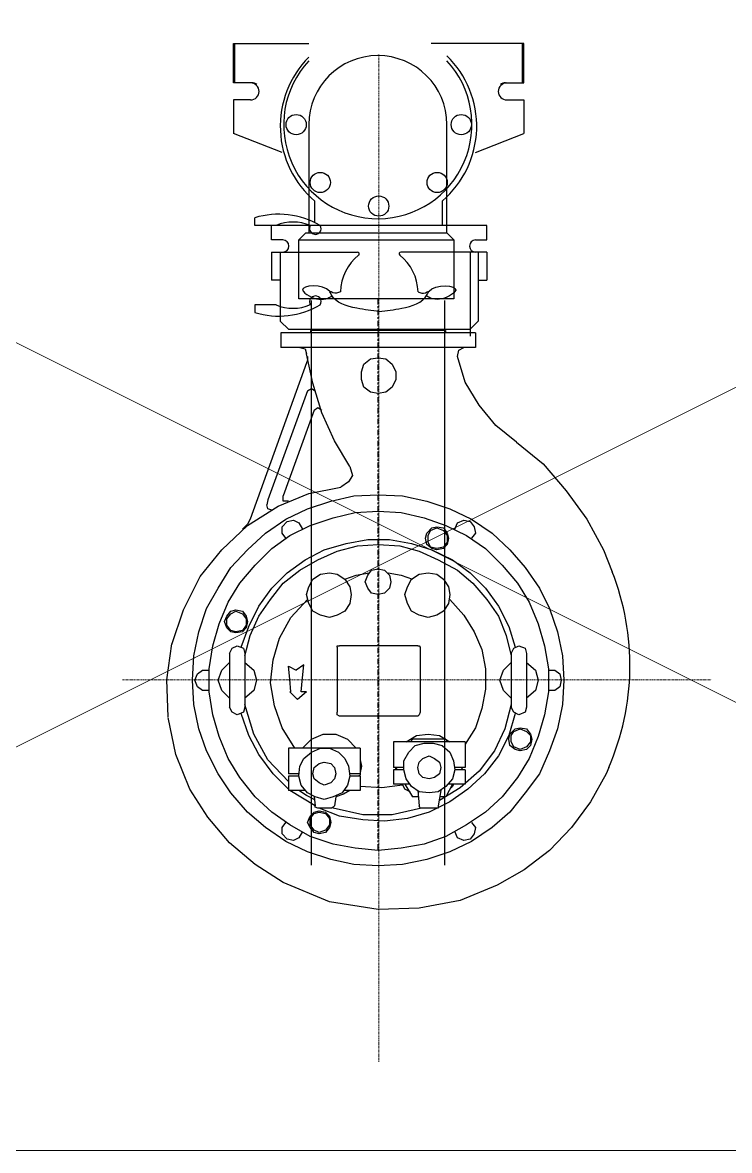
# Model space of a CAD drawing. Header units: millimetres. Extents: x -294625 to 2136527, y -251383 to 128331.
# Drawn here: x 1428188 to 1428772, y -213065 to -212134 of the extents above; entities that cross this region are included whole.
import ezdxf

# ---------------------------------------------------------------- set-up
doc = ezdxf.new("R2010")
doc.units = ezdxf.units.MM
doc.linetypes.add('CENTER', pattern=[3, 1.5, -0.5, 0.5, -0.5])
doc.layers.add('H-N-FITTING-35', color=2, linetype='Continuous')
doc.layers.add('ICE-CEN', color=8, linetype='CENTER')
for name, color, linetype, lineweight in [('ICE-BP', 4, 'Continuous', 25), ('ICE-CENTER', 8, 'CENTER', 0), ('N2-PK-TB', 2, 'Continuous', 20), ('N3-NOTE', 11, 'Continuous', 13)]:
    doc.layers.add(name, color=color, linetype=linetype, lineweight=lineweight)

# ---------------------------------------------------------------- blocks, each defined once
blk = doc.blocks.new('2hd 1 dp')
at = {"layer": 'H-N-FITTING-35', "ltscale": 1000}
for p, q in [((1135693.75, -212125.88), (1135693.75, -212093.35)), ((1135693.75, -212093.35), (1135755.84, -212093.35)), ((1135694.94, -212093.35), (1135755.84, -212093.35)), ((1135694.94, -212125.88), (1135694.94, -212093.35)), ((1135932.22, -212093.35), (1135856.92, -212093.35)), ((1135933.4, -212093.35), (1135869.84, -212093.35)), ((1135932.22, -212125.88), (1135932.22, -212093.35)), ((1135933.4, -212125.88), (1135933.4, -212093.35)), ((1135707.84, -212125.88), (1135693.75, -212125.88)), ((1135709.03, -212125.88), (1135694.94, -212125.88)), ((1135918.13, -212125.88), (1135932.22, -212125.88)), ((1135919.31, -212125.88), (1135933.4, -212125.88)), ((1135707.84, -212139.97), (1135693.75, -212139.97)), ((1135693.75, -212139.97), (1135693.75, -212167.54)), ((1135919.31, -212139.97), (1135933.4, -212139.97)), ((1135933.4, -212139.97), (1135933.4, -212167.54)), ((1135733.84, -212183.37), (1135693.75, -212167.54)), ((1135893.32, -212183.37), (1135933.4, -212167.54)), ((1135711.3, -212243.59), (1135711.3, -212237.24)), ((1135728.86, -212243.59), (1135711.3, -212243.59)), ((1135902.75, -212243.61), (1135725.23, -212243.61)), ((1135725.23, -212255.5), (1135725.23, -212243.61)), ((1135902.75, -212255.5), (1135902.75, -212243.61)), ((1135734.41, -212255.5), (1135725.23, -212255.5)), ((1135893.57, -212255.5), (1135902.75, -212255.5)), ((1135725.23, -212265.58), (1135725.23, -212288.61)), ((1135725.23, -212265.58), (1135796.17, -212265.58)), ((1135732.27, -212265.58), (1135732.27, -212322.66)), ((1135902.75, -212265.58), (1135831.81, -212265.58)), ((1135889.02, -212265.58), (1135889.02, -212334.84)), ((1135895.71, -212265.58), (1135895.71, -212322.66)), ((1135902.75, -212265.58), (1135902.75, -212288.61)), ((1135732.27, -212288.61), (1135725.23, -212288.61)), ((1135895.71, -212288.61), (1135902.75, -212288.61)), ((1135728.86, -212309.04), (1135711.3, -212309.04)), ((1135711.3, -212309.04), (1135711.3, -212315.39)), ((1135739.32, -212329.47), (1135732.27, -212322.66)), ((1135888.66, -212329.47), (1135895.71, -212322.66)), ((1135813.05, -212332.29), (1135732.74, -212332.29)), ((1135732.74, -212332.29), (1135732.74, -212344.26)), ((1135888.66, -212329.47), (1135739.32, -212329.47)), ((1135757.4, -212332.29), (1135756.69, -212332.29)), ((1135868.7, -212330.17), (1135757.4, -212330.17)), ((1135757.4, -212330.17), (1135757.4, -212332.29)), ((1135893.36, -212332.29), (1135813.05, -212332.29)), ((1135868.7, -212330.17), (1135868.7, -212332.29)), ((1135869.4, -212332.29), (1135868.7, -212332.29)), ((1135893.36, -212332.29), (1135893.36, -212344.26)), ((1135813.05, -212344.26), (1135732.74, -212344.26)), ((1135748.59, -212344.26), (1135752.82, -212345.32)), ((1135752.82, -212345.32), (1135753.87, -212349.55)), ((1135893.36, -212344.26), (1135813.05, -212344.26)), ((1135878.56, -212351.66), (1135879.62, -212346.38)), ((1135879.62, -212346.38), (1135883.85, -212344.26)), ((1135759.16, -212373.85), (1135753.87, -212349.55)), ((1135754.93, -212354.83), (1135753.87, -212356.94)), ((1135754.93, -212351.66), (1135754.93, -212354.83)), ((1135801.42, -212358), (1135806.71, -212353.77)), ((1135806.71, -212353.77), (1135813.05, -212352.72)), ((1135813.05, -212352.72), (1135819.39, -212353.77)), ((1135819.39, -212353.77), (1135824.67, -212358)), ((1135884.9, -212372.79), (1135878.56, -212351.66)), ((1135753.87, -212356.94), (1135707.38, -212485.86)), ((1135799.31, -212364.34), (1135801.42, -212358)), ((1135799.31, -212370.68), (1135799.31, -212364.34)), ((1135824.67, -212358), (1135827.84, -212364.34)), ((1135827.84, -212364.34), (1135827.84, -212370.68)), ((1135766.55, -212398.15), (1135759.16, -212373.85)), ((1135801.42, -212377.02), (1135799.31, -212370.68)), ((1135827.84, -212370.68), (1135824.67, -212377.02)), ((1135896.53, -212391.81), (1135884.9, -212372.79)), ((1135754.93, -212380.19), (1135722.17, -212470.01)), ((1135754.93, -212380.19), (1135758.1, -212378.08)), ((1135758.1, -212378.08), (1135761.27, -212380.19)), ((1135806.71, -212381.25), (1135801.42, -212377.02)), ((1135813.05, -212382.3), (1135806.71, -212381.25)), ((1135819.39, -212381.25), (1135813.05, -212382.3)), ((1135824.67, -212377.02), (1135819.39, -212381.25)), ((1135910.26, -212408.72), (1135896.53, -212391.81)), ((1135760.21, -212396.04), (1135734.85, -212466.84)), ((1135760.21, -212396.04), (1135763.38, -212393.93)), ((1135763.38, -212393.93), (1135766.55, -212396.04)), ((1135777.12, -212421.4), (1135766.55, -212398.15)), ((1135927.17, -212422.46), (1135910.26, -212408.72)), ((1135789.8, -212442.53), (1135777.12, -212421.4)), ((1135927.17, -212422.46), (1135949.36, -212440.42)), ((1135789.8, -212442.53), (1135791.91, -212449.93)), ((1135949.36, -212440.42), (1135968.38, -212462.61)), ((1135788.74, -212455.21), (1135782.4, -212459.44)), ((1135791.91, -212449.93), (1135788.74, -212455.21)), ((1135730.63, -212475.29), (1135755.99, -212464.73)), ((1135734.85, -212471.07), (1135734.85, -212466.84)), ((1135755.99, -212464.73), (1135782.4, -212459.44)), ((1135773.95, -212471.07), (1135792.97, -212466.84)), ((1135773.95, -212471.07), (1135792.97, -212466.84)), ((1135773.95, -212471.07), (1135792.97, -212466.84)), ((1135792.97, -212466.84), (1135813.05, -212465.78)), ((1135792.97, -212466.84), (1135813.05, -212465.78)), ((1135792.97, -212466.84), (1135813.05, -212465.78)), ((1135813.05, -212465.78), (1135833.13, -212466.84)), ((1135813.05, -212465.78), (1135833.13, -212466.84)), ((1135813.05, -212465.78), (1135833.13, -212466.84)), ((1135833.13, -212466.84), (1135853.2, -212471.07)), ((1135833.13, -212466.84), (1135853.2, -212471.07)), ((1135833.13, -212466.84), (1135853.2, -212471.07)), ((1135968.38, -212462.61), (1135985.29, -212485.86)), ((1135705.27, -212491.14), (1135730.63, -212475.29)), ((1135722.17, -212470.01), (1135721.12, -212474.24)), ((1135722.17, -212477.41), (1135721.12, -212474.24)), ((1135739.08, -212471.07), (1135734.85, -212471.07)), ((1135754.93, -212477.41), (1135773.95, -212471.07)), ((1135754.93, -212477.41), (1135773.95, -212471.07)), ((1135754.93, -212477.41), (1135773.95, -212471.07)), ((1135853.2, -212471.07), (1135872.22, -212477.41)), ((1135853.2, -212471.07), (1135872.22, -212477.41)), ((1135853.2, -212471.07), (1135872.22, -212477.41)), ((1135707.38, -212485.86), (1135705.27, -212490.09)), ((1135720.06, -212497.48), (1135736.97, -212485.86)), ((1135720.06, -212497.48), (1135736.97, -212485.86)), ((1135720.06, -212497.48), (1135736.97, -212485.86)), ((1135725.34, -212478.46), (1135722.17, -212477.41)), ((1135736.97, -212485.86), (1135754.93, -212477.41)), ((1135736.97, -212485.86), (1135754.93, -212477.41)), ((1135736.97, -212485.86), (1135754.93, -212477.41)), ((1135757.04, -212491.14), (1135776.06, -212484.8)), ((1135776.06, -212484.8), (1135794.03, -212480.58)), ((1135794.03, -212480.58), (1135813.05, -212479.52)), ((1135813.05, -212479.52), (1135832.07, -212480.58)), ((1135832.07, -212480.58), (1135851.09, -212484.8)), ((1135851.09, -212484.8), (1135869.05, -212491.14)), ((1135872.22, -212477.41), (1135890.19, -212485.86)), ((1135872.22, -212477.41), (1135890.19, -212485.86)), ((1135872.22, -212477.41), (1135890.19, -212485.86)), ((1135890.19, -212485.86), (1135907.09, -212497.48)), ((1135890.19, -212485.86), (1135907.09, -212497.48)), ((1135890.19, -212485.86), (1135907.09, -212497.48)), ((1135985.29, -212485.86), (1135999.03, -212511.22)), ((1135684.13, -212511.22), (1135705.27, -212491.14)), ((1135705.27, -212490.09), (1135701.04, -212494.31)), ((1135733.8, -212492.2), (1135738.02, -212487.97)), ((1135733.8, -212497.48), (1135733.8, -212492.2)), ((1135738.02, -212487.97), (1135743.31, -212486.92)), ((1135740.14, -212499.6), (1135757.04, -212491.14)), ((1135743.31, -212486.92), (1135747.53, -212489.03)), ((1135747.53, -212489.03), (1135750.7, -212494.31)), ((1135853.2, -212497.48), (1135857.43, -212493.26)), ((1135856.37, -212495.37), (1135861.66, -212493.26)), ((1135857.43, -212493.26), (1135861.66, -212492.2)), ((1135861.66, -212492.2), (1135866.94, -212493.26)), ((1135861.66, -212493.26), (1135866.94, -212495.37)), ((1135866.94, -212493.26), (1135870.11, -212497.48)), ((1135869.05, -212491.14), (1135885.96, -212499.6)), ((1135876.45, -212494.31), (1135878.56, -212489.03)), ((1135878.56, -212489.03), (1135883.85, -212486.92)), ((1135883.85, -212486.92), (1135889.13, -212487.97)), ((1135889.13, -212487.97), (1135892.3, -212492.2)), ((1135892.3, -212492.2), (1135893.36, -212497.48)), ((1135705.27, -212511.22), (1135720.06, -212497.48)), ((1135705.27, -212511.22), (1135720.06, -212497.48)), ((1135705.27, -212511.22), (1135720.06, -212497.48)), ((1135725.34, -212510.16), (1135740.14, -212499.6)), ((1135736.97, -212501.71), (1135733.8, -212497.48)), ((1135786.63, -212505.94), (1135804.59, -212502.77)), ((1135804.59, -212502.77), (1135822.56, -212502.77)), ((1135822.56, -212502.77), (1135840.52, -212505.94)), ((1135852.15, -212501.71), (1135853.2, -212497.48)), ((1135853.2, -212506.99), (1135852.15, -212501.71)), ((1135854.26, -212499.6), (1135856.37, -212495.37)), ((1135854.26, -212504.88), (1135854.26, -212499.6)), ((1135866.94, -212495.37), (1135870.11, -212499.6)), ((1135870.11, -212497.48), (1135871.17, -212501.71)), ((1135870.11, -212499.6), (1135870.11, -212504.88)), ((1135871.17, -212501.71), (1135870.11, -212506.99)), ((1135885.96, -212499.6), (1135901.81, -212510.16)), ((1135893.36, -212497.48), (1135890.19, -212501.71)), ((1135907.09, -212497.48), (1135921.89, -212511.22)), ((1135907.09, -212497.48), (1135921.89, -212511.22)), ((1135907.09, -212497.48), (1135921.89, -212511.22)), ((1135666.17, -212533.41), (1135684.13, -212511.22)), ((1135691.53, -212526.01), (1135705.27, -212511.22)), ((1135691.53, -212526.01), (1135705.27, -212511.22)), ((1135691.53, -212526.01), (1135705.27, -212511.22)), ((1135711.61, -212523.9), (1135725.34, -212510.16)), ((1135752.82, -212519.67), (1135768.67, -212511.22)), ((1135763.38, -212519.67), (1135779.23, -212512.28)), ((1135768.67, -212511.22), (1135786.63, -212505.94)), ((1135779.23, -212512.28), (1135796.14, -212508.05)), ((1135796.14, -212508.05), (1135813.05, -212506.99)), ((1135813.05, -212506.99), (1135831.01, -212508.05)), ((1135831.01, -212508.05), (1135846.86, -212512.28)), ((1135840.52, -212505.94), (1135857.43, -212511.22)), ((1135846.86, -212512.28), (1135862.71, -212519.67)), ((1135857.43, -212510.16), (1135853.2, -212506.99)), ((1135856.37, -212509.11), (1135854.26, -212504.88)), ((1135861.66, -212510.16), (1135856.37, -212509.11)), ((1135861.66, -212511.22), (1135857.43, -212510.16)), ((1135857.43, -212511.22), (1135874.34, -212519.67)), ((1135866.94, -212509.11), (1135861.66, -212510.16)), ((1135866.94, -212510.16), (1135861.66, -212511.22)), ((1135870.11, -212504.88), (1135866.94, -212509.11)), ((1135870.11, -212506.99), (1135866.94, -212510.16)), ((1135901.81, -212510.16), (1135915.55, -212523.9)), ((1135921.89, -212511.22), (1135934.57, -212526.01)), ((1135921.89, -212511.22), (1135934.57, -212526.01)), ((1135921.89, -212511.22), (1135934.57, -212526.01)), ((1135999.03, -212511.22), (1136006.16, -212529.34)), ((1135738.02, -212530.24), (1135752.82, -212519.67)), ((1135748.59, -212528.13), (1135763.38, -212519.67)), ((1135862.71, -212519.67), (1135878.56, -212528.13)), ((1135874.34, -212519.67), (1135889.13, -212530.24)), ((1135680.96, -212542.92), (1135691.53, -212526.01)), ((1135680.96, -212542.92), (1135691.53, -212526.01)), ((1135680.96, -212542.92), (1135691.53, -212526.01)), ((1135698.92, -212538.69), (1135711.61, -212523.9)), ((1135725.34, -212542.92), (1135738.02, -212530.24)), ((1135734.85, -212538.69), (1135748.59, -212528.13)), ((1135759.16, -212535.52), (1135765.5, -212531.3)), ((1135765.5, -212531.3), (1135772.89, -212530.24)), ((1135772.89, -212530.24), (1135779.23, -212531.3)), ((1135779.23, -212531.3), (1135785.57, -212535.52)), ((1135785.57, -212535.52), (1135795.08, -212532.35)), ((1135795.08, -212532.35), (1135805.65, -212530.24)), ((1135802.48, -212537.64), (1135804.59, -212532.35)), ((1135804.59, -212532.35), (1135807.76, -212528.13)), ((1135807.76, -212528.13), (1135813.05, -212527.07)), ((1135813.05, -212527.07), (1135818.33, -212528.13)), ((1135818.33, -212528.13), (1135822.56, -212532.35)), ((1135821.5, -212530.24), (1135832.07, -212532.35)), ((1135822.56, -212532.35), (1135823.61, -212537.64)), ((1135832.07, -212532.35), (1135841.58, -212535.52)), ((1135840.52, -212535.52), (1135846.86, -212531.3)), ((1135846.86, -212531.3), (1135854.26, -212530.24)), ((1135854.26, -212530.24), (1135861.66, -212531.3)), ((1135861.66, -212531.3), (1135866.94, -212535.52)), ((1135878.56, -212528.13), (1135891.24, -212538.69)), ((1135889.13, -212530.24), (1135901.81, -212542.92)), ((1135915.55, -212523.9), (1135928.23, -212538.69)), ((1135934.57, -212526.01), (1135946.19, -212542.92)), ((1135934.57, -212526.01), (1135946.19, -212542.92)), ((1135934.57, -212526.01), (1135946.19, -212542.92)), ((1135652.43, -212560.88), (1135666.17, -212533.41)), ((1135689.41, -212554.54), (1135698.92, -212538.69)), ((1135724.29, -212552.43), (1135734.85, -212538.69)), ((1135753.87, -212548.2), (1135755.99, -212541.86)), ((1135755.99, -212541.86), (1135759.16, -212535.52)), ((1135785.57, -212535.52), (1135789.8, -212541.86)), ((1135789.8, -212541.86), (1135790.86, -212548.2)), ((1135804.59, -212542.92), (1135802.48, -212537.64)), ((1135823.61, -212537.64), (1135822.56, -212542.92)), ((1135835.24, -212548.2), (1135837.35, -212541.86)), ((1135837.35, -212541.86), (1135840.52, -212535.52)), ((1135866.94, -212535.52), (1135871.17, -212541.86)), ((1135871.17, -212541.86), (1135872.22, -212548.2)), ((1135891.24, -212538.69), (1135902.87, -212552.43)), ((1135928.23, -212538.69), (1135937.74, -212554.54)), ((1135671.45, -212559.83), (1135680.96, -212542.92)), ((1135671.45, -212559.83), (1135680.96, -212542.92)), ((1135671.45, -212559.83), (1135680.96, -212542.92)), ((1135714.78, -212557.71), (1135725.34, -212542.92)), ((1135755.99, -212555.6), (1135753.87, -212548.2)), ((1135790.86, -212548.2), (1135789.8, -212555.6)), ((1135807.76, -212547.15), (1135804.59, -212542.92)), ((1135813.05, -212548.2), (1135807.76, -212547.15)), ((1135818.33, -212547.15), (1135813.05, -212548.2)), ((1135822.56, -212542.92), (1135818.33, -212547.15)), ((1135837.35, -212555.6), (1135835.24, -212548.2)), ((1135872.22, -212548.2), (1135871.17, -212555.6)), ((1135901.81, -212542.92), (1135912.38, -212557.71)), ((1135946.19, -212542.92), (1135954.64, -212559.83)), ((1135946.19, -212542.92), (1135954.64, -212559.83)), ((1135946.19, -212542.92), (1135954.64, -212559.83)), ((1135665.11, -212578.85), (1135671.45, -212559.83)), ((1135665.11, -212578.85), (1135671.45, -212559.83)), ((1135665.11, -212578.85), (1135671.45, -212559.83)), ((1135682.02, -212572.51), (1135689.41, -212554.54)), ((1135706.32, -212574.62), (1135714.78, -212557.71)), ((1135714.78, -212566.17), (1135724.29, -212552.43)), ((1135741.19, -212567.22), (1135754.93, -212552.43)), ((1135759.16, -212561.94), (1135755.99, -212555.6)), ((1135789.8, -212555.6), (1135785.57, -212561.94)), ((1135840.52, -212561.94), (1135837.35, -212555.6)), ((1135871.17, -212555.6), (1135866.94, -212561.94)), ((1135872.22, -212552.43), (1135883.85, -212565.11)), ((1135902.87, -212552.43), (1135912.38, -212566.17)), ((1135912.38, -212557.71), (1135920.83, -212574.62)), ((1135937.74, -212554.54), (1135945.13, -212572.51)), ((1135954.64, -212559.83), (1135960.98, -212578.85)), ((1135954.64, -212559.83), (1135960.98, -212578.85)), ((1135954.64, -212559.83), (1135960.98, -212578.85)), ((1135642.92, -212589.42), (1135652.43, -212560.88)), ((1135686.24, -212570.39), (1135688.36, -212566.17)), ((1135688.36, -212566.17), (1135691.53, -212561.94)), ((1135688.36, -212568.28), (1135691.53, -212564.05)), ((1135688.36, -212573.56), (1135688.36, -212568.28)), ((1135691.53, -212561.94), (1135695.75, -212560.88)), ((1135691.53, -212564.05), (1135695.75, -212561.94)), ((1135695.75, -212560.88), (1135701.04, -212561.94)), ((1135695.75, -212561.94), (1135701.04, -212564.05)), ((1135701.04, -212561.94), (1135704.21, -212566.17)), ((1135701.04, -212564.05), (1135704.21, -212568.28)), ((1135704.21, -212566.17), (1135705.27, -212570.39)), ((1135704.21, -212568.28), (1135704.21, -212573.56)), ((1135707.38, -212582.02), (1135714.78, -212566.17)), ((1135731.68, -212584.13), (1135741.19, -212567.22)), ((1135765.5, -212565.11), (1135759.16, -212561.94)), ((1135772.89, -212567.22), (1135765.5, -212565.11)), ((1135779.23, -212565.11), (1135772.89, -212567.22)), ((1135785.57, -212561.94), (1135779.23, -212565.11)), ((1135846.86, -212565.11), (1135840.52, -212561.94)), ((1135854.26, -212567.22), (1135846.86, -212565.11)), ((1135861.66, -212565.11), (1135854.26, -212567.22)), ((1135866.94, -212561.94), (1135861.66, -212565.11)), ((1135883.85, -212565.11), (1135892.3, -212578.85)), ((1135912.38, -212566.17), (1135918.72, -212582.02)), ((1135660.88, -212598.93), (1135665.11, -212578.85)), ((1135660.88, -212598.93), (1135665.11, -212578.85)), ((1135660.88, -212598.93), (1135665.11, -212578.85)), ((1135676.73, -212590.47), (1135682.02, -212572.51)), ((1135688.36, -212575.68), (1135686.24, -212570.39)), ((1135691.53, -212577.79), (1135688.36, -212573.56)), ((1135691.53, -212578.85), (1135688.36, -212575.68)), ((1135695.75, -212578.85), (1135691.53, -212577.79)), ((1135695.75, -212579.9), (1135691.53, -212578.85)), ((1135701.04, -212577.79), (1135695.75, -212578.85)), ((1135701.04, -212578.85), (1135695.75, -212579.9)), ((1135699.98, -212591.53), (1135706.32, -212574.62)), ((1135704.21, -212573.56), (1135701.04, -212577.79)), ((1135704.21, -212575.68), (1135701.04, -212578.85)), ((1135705.27, -212570.39), (1135704.21, -212575.68)), ((1135892.3, -212578.85), (1135898.64, -212593.64)), ((1135920.83, -212574.62), (1135926.11, -212591.53)), ((1135945.13, -212572.51), (1135950.42, -212590.47)), ((1135960.98, -212578.85), (1135965.21, -212598.93)), ((1135960.98, -212578.85), (1135965.21, -212598.93)), ((1135960.98, -212578.85), (1135965.21, -212598.93)), ((1135703.15, -212598.93), (1135707.38, -212582.02)), ((1135726.4, -212602.1), (1135731.68, -212584.13)), ((1135918.72, -212582.02), (1135922.94, -212598.93)), ((1135638.69, -212618.57), (1135642.92, -212588.99)), ((1135673.56, -212609.49), (1135676.73, -212590.47)), ((1135690.47, -212596.81), (1135692.58, -212592.59)), ((1135690.47, -212596.81), (1135690.47, -212641.19)), ((1135692.58, -212592.59), (1135696.81, -212590.47)), ((1135696.81, -212590.47), (1135702.1, -212592.59)), ((1135702.1, -212592.59), (1135703.15, -212596.81)), ((1135703.15, -212596.81), (1135703.15, -212641.19)), ((1135779.23, -212591.53), (1135779.23, -212590.47)), ((1135779.23, -212590.47), (1135781.35, -212590.47)), ((1135779.23, -212591.53), (1135779.23, -212645.42)), ((1135845.81, -212590.47), (1135781.35, -212590.47)), ((1135845.81, -212590.47), (1135846.86, -212590.47)), ((1135846.86, -212590.47), (1135847.92, -212591.53)), ((1135847.92, -212591.53), (1135847.92, -212645.42)), ((1135898.64, -212593.64), (1135901.81, -212609.49)), ((1135922.94, -212596.81), (1135925.06, -212592.59)), ((1135922.94, -212596.81), (1135922.94, -212641.19)), ((1135925.06, -212592.59), (1135929.28, -212590.47)), ((1135929.28, -212590.47), (1135934.57, -212592.59)), ((1135934.57, -212592.59), (1135935.62, -212596.81)), ((1135935.62, -212596.81), (1135935.62, -212641.19)), ((1135950.42, -212590.47), (1135953.59, -212609.49)), ((1135659.83, -212619), (1135660.88, -212598.93)), ((1135659.83, -212619), (1135660.88, -212598.93)), ((1135659.83, -212619), (1135660.88, -212598.93)), ((1135684.13, -212610.55), (1135690.47, -212604.21)), ((1135703.15, -212598.93), (1135703.15, -212598.93)), ((1135703.15, -212598.93), (1135703.15, -212598.93)), ((1135703.15, -212604.21), (1135710.55, -212610.55)), ((1135724.29, -212621.12), (1135726.4, -212602.1)), ((1135751.76, -212606.32), (1135745.42, -212610.55)), ((1135750.7, -212616.89), (1135751.76, -212606.32)), ((1135916.6, -212610.55), (1135922.94, -212604.21)), ((1135922.94, -212598.93), (1135922.94, -212598.93)), ((1135922.94, -212598.93), (1135922.94, -212598.93)), ((1135935.62, -212604.21), (1135943.02, -212610.55)), ((1135965.21, -212598.93), (1135966.27, -212619)), ((1135965.21, -212598.93), (1135966.27, -212619)), ((1135965.21, -212598.93), (1135966.27, -212619)), ((1135661.94, -212619), (1135664.05, -212613.72)), ((1135664.05, -212613.72), (1135668.28, -212610.55)), ((1135668.28, -212610.55), (1135673.56, -212610.55)), ((1135673.56, -212628.51), (1135673.56, -212609.49)), ((1135680.96, -212619), (1135684.13, -212610.55)), ((1135710.55, -212610.55), (1135712.66, -212619)), ((1135740.14, -212617.95), (1135739.08, -212607.38)), ((1135739.08, -212607.38), (1135745.42, -212610.55)), ((1135901.81, -212609.49), (1135901.81, -212626.4)), ((1135913.43, -212619), (1135916.6, -212610.55)), ((1135943.02, -212610.55), (1135945.13, -212619)), ((1135953.59, -212609.49), (1135953.59, -212628.51)), ((1135953.59, -212610.55), (1135958.87, -212610.55)), ((1135958.87, -212610.55), (1135963.1, -212613.72)), ((1135963.1, -212613.72), (1135964.16, -212619)), ((1135639.75, -212649.22), (1135638.69, -212618.57)), ((1135660.88, -212639.08), (1135659.83, -212619)), ((1135660.88, -212639.08), (1135659.83, -212619)), ((1135660.88, -212639.08), (1135659.83, -212619)), ((1135664.05, -212624.29), (1135661.94, -212619)), ((1135668.28, -212627.46), (1135664.05, -212624.29)), ((1135684.13, -212627.46), (1135680.96, -212619)), ((1135712.66, -212619), (1135710.55, -212627.46)), ((1135727.46, -212640.14), (1135724.29, -212621.12)), ((1135741.19, -212628.51), (1135740.14, -212617.95)), ((1135749.65, -212628.51), (1135750.7, -212616.89)), ((1135916.6, -212627.46), (1135913.43, -212619)), ((1135945.13, -212619), (1135943.02, -212627.46)), ((1135963.1, -212624.29), (1135958.87, -212627.46)), ((1135964.16, -212619), (1135963.1, -212624.29)), ((1135966.27, -212619), (1135965.21, -212639.08)), ((1135966.27, -212619), (1135965.21, -212639.08)), ((1135966.27, -212619), (1135965.21, -212639.08)), ((1135673.56, -212627.46), (1135668.28, -212627.46)), ((1135676.73, -212647.53), (1135673.56, -212628.51)), ((1135690.47, -212633.8), (1135684.13, -212627.46)), ((1135710.55, -212627.46), (1135703.15, -212633.8)), ((1135740.14, -212628.51), (1135746.48, -212634.85)), ((1135741.19, -212628.51), (1135740.14, -212628.51)), ((1135753.87, -212628.51), (1135746.48, -212634.85)), ((1135753.87, -212628.51), (1135749.65, -212628.51)), ((1135901.81, -212626.4), (1135898.64, -212642.25)), ((1135922.94, -212633.8), (1135916.6, -212627.46)), ((1135943.02, -212627.46), (1135935.62, -212633.8)), ((1135953.59, -212628.51), (1135950.42, -212647.53)), ((1135958.87, -212627.46), (1135953.59, -212627.46)), ((1135665.11, -212659.16), (1135660.88, -212639.08)), ((1135665.11, -212659.16), (1135660.88, -212639.08)), ((1135665.11, -212659.16), (1135660.88, -212639.08)), ((1135692.58, -212645.42), (1135690.47, -212641.19)), ((1135703.15, -212641.19), (1135702.1, -212645.42)), ((1135703.15, -212639.08), (1135703.15, -212639.08)), ((1135703.15, -212639.08), (1135703.15, -212639.08)), ((1135710.55, -212663.38), (1135703.15, -212639.08)), ((1135733.8, -212658.1), (1135727.46, -212640.14)), ((1135898.64, -212642.25), (1135893.36, -212658.1)), ((1135922.94, -212639.08), (1135917.66, -212659.16)), ((1135922.94, -212639.08), (1135922.94, -212639.08)), ((1135922.94, -212639.08), (1135922.94, -212639.08)), ((1135925.06, -212645.42), (1135922.94, -212641.19)), ((1135935.62, -212641.19), (1135934.57, -212645.42)), ((1135965.21, -212639.08), (1135960.98, -212659.16)), ((1135965.21, -212639.08), (1135960.98, -212659.16)), ((1135965.21, -212639.08), (1135960.98, -212659.16)), ((1135646.09, -212680.29), (1135639.75, -212649.65)), ((1135682.02, -212665.5), (1135676.73, -212647.53)), ((1135696.81, -212647.53), (1135692.58, -212645.42)), ((1135702.1, -212645.42), (1135696.81, -212647.53)), ((1135706.32, -212664.44), (1135699.98, -212646.48)), ((1135779.23, -212647.53), (1135779.23, -212645.42)), ((1135781.35, -212648.59), (1135779.23, -212647.53)), ((1135845.81, -212648.59), (1135781.35, -212648.59)), ((1135846.86, -212647.53), (1135845.81, -212648.59)), ((1135847.92, -212645.42), (1135846.86, -212647.53)), ((1135926.11, -212646.48), (1135920.83, -212664.44)), ((1135929.28, -212647.53), (1135925.06, -212645.42)), ((1135934.57, -212645.42), (1135929.28, -212647.53)), ((1135950.42, -212647.53), (1135945.13, -212665.5)), ((1135671.45, -212677.12), (1135665.11, -212659.16)), ((1135671.45, -212677.12), (1135665.11, -212659.16)), ((1135671.45, -212677.12), (1135665.11, -212659.16)), ((1135744.36, -212675.01), (1135733.8, -212658.1)), ((1135893.36, -212658.1), (1135884.9, -212671.84)), ((1135917.66, -212659.16), (1135909.21, -212677.12)), ((1135921.89, -212663.38), (1135926.11, -212659.16)), ((1135922.94, -212664.44), (1135925.06, -212661.27)), ((1135925.06, -212661.27), (1135930.34, -212659.16)), ((1135926.11, -212659.16), (1135930.34, -212658.1)), ((1135930.34, -212658.1), (1135935.62, -212659.16)), ((1135930.34, -212659.16), (1135935.62, -212661.27)), ((1135935.62, -212659.16), (1135938.79, -212663.38)), ((1135935.62, -212661.27), (1135938.79, -212664.44)), ((1135960.98, -212659.16), (1135954.64, -212677.12)), ((1135960.98, -212659.16), (1135954.64, -212677.12)), ((1135960.98, -212659.16), (1135954.64, -212677.12)), ((1135689.41, -212683.46), (1135682.02, -212665.5)), ((1135714.78, -212680.29), (1135706.32, -212664.44)), ((1135722.17, -212684.52), (1135710.55, -212663.38)), ((1135750.7, -212675.01), (1135758.1, -212667.61)), ((1135758.1, -212667.61), (1135767.61, -212663.38)), ((1135767.61, -212663.38), (1135778.18, -212663.38)), ((1135778.18, -212663.38), (1135787.69, -212667.61)), ((1135787.69, -212667.61), (1135795.08, -212675.01)), ((1135884.9, -212669.72), (1135825.73, -212669.72)), ((1135825.73, -212669.72), (1135825.73, -212690.86)), ((1135836.3, -212669.72), (1135844.75, -212664.44)), ((1135841.58, -212667.61), (1135839.47, -212669.72)), ((1135869.05, -212667.61), (1135841.58, -212667.61)), ((1135843.69, -212672.89), (1135851.09, -212670.78)), ((1135844.75, -212664.44), (1135854.26, -212663.38)), ((1135851.09, -212670.78), (1135858.49, -212670.78)), ((1135854.26, -212663.38), (1135863.77, -212664.44)), ((1135858.49, -212670.78), (1135865.88, -212672.89)), ((1135863.77, -212664.44), (1135872.22, -212669.72)), ((1135869.05, -212667.61), (1135870.11, -212669.72)), ((1135884.9, -212669.72), (1135884.9, -212690.86)), ((1135920.83, -212664.44), (1135912.38, -212681.35)), ((1135920.83, -212667.61), (1135921.89, -212663.38)), ((1135921.89, -212672.89), (1135920.83, -212667.61)), ((1135922.94, -212669.72), (1135922.94, -212664.44)), ((1135925.06, -212673.95), (1135922.94, -212669.72)), ((1135938.79, -212669.72), (1135935.62, -212673.95)), ((1135945.13, -212665.5), (1135937.74, -212683.46)), ((1135938.79, -212663.38), (1135939.85, -212667.61)), ((1135938.79, -212664.44), (1135938.79, -212669.72)), ((1135939.85, -212667.61), (1135938.79, -212672.89)), ((1135657.71, -212708.82), (1135646.09, -212680.29)), ((1135680.96, -212696.14), (1135671.45, -212677.12)), ((1135680.96, -212696.14), (1135671.45, -212677.12)), ((1135680.96, -212696.14), (1135671.45, -212677.12)), ((1135726.4, -212696.14), (1135714.78, -212680.29)), ((1135798.25, -212675.01), (1135739.08, -212675.01)), ((1135739.08, -212675.01), (1135739.08, -212696.14)), ((1135751.76, -212683.46), (1135758.1, -212678.18)), ((1135758.1, -212678.18), (1135765.5, -212675.01)), ((1135765.5, -212675.01), (1135772.89, -212675.01)), ((1135772.89, -212675.01), (1135780.29, -212678.18)), ((1135780.29, -212678.18), (1135785.57, -212683.46)), ((1135798.25, -212675.01), (1135798.25, -212696.14)), ((1135834.18, -212685.57), (1135838.41, -212678.18)), ((1135838.41, -212678.18), (1135843.69, -212672.89)), ((1135850.03, -212683.46), (1135855.32, -212681.35)), ((1135855.32, -212681.35), (1135859.54, -212683.46)), ((1135865.88, -212672.89), (1135872.22, -212678.18)), ((1135872.22, -212678.18), (1135875.39, -212685.57)), ((1135909.21, -212677.12), (1135896.53, -212694.03)), ((1135912.38, -212681.35), (1135900.75, -212696.14)), ((1135926.11, -212676.06), (1135921.89, -212672.89)), ((1135930.34, -212676.06), (1135925.06, -212673.95)), ((1135930.34, -212677.12), (1135926.11, -212676.06)), ((1135935.62, -212673.95), (1135930.34, -212676.06)), ((1135935.62, -212676.06), (1135930.34, -212677.12)), ((1135938.79, -212672.89), (1135935.62, -212676.06)), ((1135954.64, -212677.12), (1135946.19, -212696.14)), ((1135954.64, -212677.12), (1135946.19, -212696.14)), ((1135954.64, -212677.12), (1135946.19, -212696.14)), ((1135698.92, -212699.31), (1135689.41, -212683.46)), ((1135739.08, -212702.48), (1135722.17, -212684.52)), ((1135747.53, -212698.25), (1135748.59, -212689.8)), ((1135748.59, -212689.8), (1135751.76, -212683.46)), ((1135760.21, -212690.86), (1135764.44, -212687.69)), ((1135764.44, -212687.69), (1135768.67, -212686.63)), ((1135768.67, -212686.63), (1135773.95, -212687.69)), ((1135773.95, -212687.69), (1135777.12, -212690.86)), ((1135785.57, -212683.46), (1135788.74, -212689.8)), ((1135788.74, -212689.8), (1135789.8, -212698.25)), ((1135798.25, -212684.52), (1135799.31, -212689.8)), ((1135799.31, -212689.8), (1135798.25, -212695.08)), ((1135834.18, -212692.97), (1135834.18, -212685.57)), ((1135845.81, -212690.86), (1135846.86, -212686.63)), ((1135846.86, -212686.63), (1135850.03, -212683.46)), ((1135859.54, -212683.46), (1135863.77, -212686.63)), ((1135863.77, -212686.63), (1135864.83, -212690.86)), ((1135875.39, -212685.57), (1135876.45, -212692.97)), ((1135937.74, -212683.46), (1135928.23, -212699.31)), ((1135691.53, -212711.99), (1135680.96, -212696.14)), ((1135691.53, -212711.99), (1135680.96, -212696.14)), ((1135691.53, -212711.99), (1135680.96, -212696.14)), ((1135711.61, -212715.16), (1135698.92, -212699.31)), ((1135739.08, -212708.82), (1135726.4, -212696.14)), ((1135747.53, -212696.14), (1135739.08, -212696.14)), ((1135747.53, -212698.25), (1135739.08, -212698.25)), ((1135739.08, -212698.25), (1135739.08, -212709.88)), ((1135747.53, -212697.2), (1135747.53, -212696.14)), ((1135747.53, -212698.25), (1135747.53, -212697.2)), ((1135749.65, -212705.65), (1135747.53, -212698.25)), ((1135759.16, -212696.14), (1135760.21, -212690.86)), ((1135760.21, -212700.37), (1135759.16, -212696.14)), ((1135777.12, -212690.86), (1135778.18, -212696.14)), ((1135778.18, -212696.14), (1135777.12, -212700.37)), ((1135789.8, -212698.25), (1135787.69, -212705.65)), ((1135798.25, -212696.14), (1135789.8, -212696.14)), ((1135798.25, -212698.25), (1135789.8, -212698.25)), ((1135798.25, -212697.2), (1135797.2, -212698.25)), ((1135798.25, -212696.14), (1135798.25, -212697.2)), ((1135798.25, -212698.25), (1135798.25, -212709.88)), ((1135834.18, -212690.86), (1135825.73, -212690.86)), ((1135825.73, -212692.97), (1135825.73, -212704.59)), ((1135834.18, -212692.97), (1135825.73, -212692.97)), ((1135827.84, -212690.86), (1135828.9, -212692.97)), ((1135827.84, -212691.91), (1135827.84, -212690.86)), ((1135827.84, -212692.97), (1135827.84, -212691.91)), ((1135836.3, -212700.37), (1135834.18, -212692.97)), ((1135846.86, -212696.14), (1135845.81, -212690.86)), ((1135850.03, -212699.31), (1135846.86, -212696.14)), ((1135855.32, -212700.37), (1135850.03, -212699.31)), ((1135859.54, -212699.31), (1135855.32, -212700.37)), ((1135863.77, -212696.14), (1135859.54, -212699.31)), ((1135864.83, -212690.86), (1135863.77, -212696.14)), ((1135876.45, -212692.97), (1135874.34, -212700.37)), ((1135884.9, -212690.86), (1135876.45, -212690.86)), ((1135884.9, -212692.97), (1135876.45, -212692.97)), ((1135896.53, -212694.03), (1135880.68, -212707.76)), ((1135882.79, -212690.86), (1135881.73, -212692.97)), ((1135884.9, -212692.97), (1135884.9, -212704.59)), ((1135900.75, -212696.14), (1135887.02, -212708.82)), ((1135928.23, -212699.31), (1135915.55, -212715.16)), ((1135946.19, -212696.14), (1135934.57, -212711.99)), ((1135946.19, -212696.14), (1135934.57, -212711.99)), ((1135946.19, -212696.14), (1135934.57, -212711.99)), ((1136001.14, -212696.14), (1135988.46, -212719.39)), ((1136003.35, -212691.07), (1136001.14, -212696.14)), ((1135672.51, -212732.07), (1135657.71, -212708.82)), ((1135754.93, -212711.99), (1135749.65, -212705.65)), ((1135764.44, -212703.54), (1135760.21, -212700.37)), ((1135768.67, -212705.65), (1135764.44, -212703.54)), ((1135773.95, -212703.54), (1135768.67, -212705.65)), ((1135777.12, -212700.37), (1135773.95, -212703.54)), ((1135787.69, -212705.65), (1135783.46, -212711.99)), ((1135816.22, -212707.76), (1135798.25, -212706.71)), ((1135833.13, -212705.65), (1135816.22, -212707.76)), ((1135839.47, -212704.59), (1135825.73, -212704.59)), ((1135835.24, -212708.82), (1135833.13, -212704.59)), ((1135835.24, -212704.59), (1135841.58, -212715.16)), ((1135839.47, -212710.93), (1135835.24, -212708.82)), ((1135840.52, -212706.71), (1135836.3, -212700.37)), ((1135846.86, -212710.93), (1135840.52, -212706.71)), ((1135869.05, -212706.71), (1135862.71, -212710.93)), ((1135880.68, -212707.76), (1135863.77, -212718.33)), ((1135874.34, -212700.37), (1135869.05, -212706.71)), ((1135874.34, -212704.59), (1135869.05, -212715.16)), ((1135884.9, -212704.59), (1135871.17, -212704.59)), ((1135887.02, -212708.82), (1135872.22, -212719.39)), ((1135874.34, -212706.71), (1135873.28, -212707.76)), ((1135875.39, -212704.59), (1135874.34, -212706.71)), ((1135705.27, -212727.84), (1135691.53, -212711.99)), ((1135705.27, -212727.84), (1135691.53, -212711.99)), ((1135705.27, -212727.84), (1135691.53, -212711.99)), ((1135725.34, -212727.84), (1135711.61, -212715.16)), ((1135752.82, -212709.88), (1135739.08, -212709.88)), ((1135750.7, -212716.22), (1135740.14, -212709.88)), ((1135753.87, -212714.1), (1135747.53, -212709.88)), ((1135761.27, -212722.56), (1135750.7, -212716.22)), ((1135760.21, -212717.28), (1135753.87, -212714.1)), ((1135761.27, -212715.16), (1135754.93, -212711.99)), ((1135760.21, -212715.16), (1135761.27, -212722.56)), ((1135768.67, -212717.28), (1135761.27, -212715.16)), ((1135776.06, -212715.16), (1135768.67, -212717.28)), ((1135783.46, -212711.99), (1135776.06, -212715.16)), ((1135778.18, -212715.16), (1135777.12, -212722.56)), ((1135784.52, -212713.05), (1135778.18, -212715.16)), ((1135789.8, -212709.88), (1135784.52, -212713.05)), ((1135798.25, -212709.88), (1135785.57, -212709.88)), ((1135845.81, -212715.16), (1135841.58, -212715.16)), ((1135845.81, -212709.88), (1135846.86, -212722.56)), ((1135855.32, -212711.99), (1135846.86, -212710.93)), ((1135862.71, -212710.93), (1135855.32, -212711.99)), ((1135864.83, -212709.88), (1135862.71, -212722.56)), ((1135869.05, -212715.16), (1135863.77, -212715.16)), ((1135915.55, -212715.16), (1135901.81, -212727.84)), ((1135934.57, -212711.99), (1135921.89, -212727.84)), ((1135934.57, -212711.99), (1135921.89, -212727.84)), ((1135934.57, -212711.99), (1135921.89, -212727.84)), ((1135720.06, -212740.52), (1135705.27, -212727.84)), ((1135720.06, -212740.52), (1135705.27, -212727.84)), ((1135720.06, -212740.52), (1135705.27, -212727.84)), ((1135740.14, -212738.41), (1135725.34, -212727.84)), ((1135757.04, -212731.01), (1135760.21, -212727.84)), ((1135760.21, -212727.84), (1135764.44, -212726.79)), ((1135760.21, -212728.9), (1135764.44, -212727.84)), ((1135761.27, -212723.62), (1135761.27, -212722.56)), ((1135763.38, -212724.67), (1135761.27, -212723.62)), ((1135775.01, -212724.67), (1135763.38, -212724.67)), ((1135781.35, -212731.01), (1135764.44, -212724.67)), ((1135764.44, -212726.79), (1135769.72, -212727.84)), ((1135764.44, -212727.84), (1135769.72, -212728.9)), ((1135769.72, -212727.84), (1135772.89, -212731.01)), ((1135776.06, -212723.62), (1135775.01, -212724.67)), ((1135777.12, -212722.56), (1135776.06, -212723.62)), ((1135800.37, -212729.96), (1135776.06, -212724.67)), ((1135848.98, -212724.67), (1135824.67, -212729.96)), ((1135855.32, -212727.84), (1135837.35, -212733.13)), ((1135847.92, -212724.67), (1135846.86, -212722.56)), ((1135850.03, -212724.67), (1135847.92, -212724.67)), ((1135859.54, -212724.67), (1135850.03, -212724.67)), ((1135859.54, -212724.67), (1135850.03, -212724.67)), ((1135872.22, -212719.39), (1135855.32, -212727.84)), ((1135862.71, -212724.67), (1135859.54, -212724.67)), ((1135862.71, -212722.56), (1135862.71, -212724.67)), ((1135901.81, -212727.84), (1135885.96, -212738.41)), ((1135921.89, -212727.84), (1135907.09, -212740.52)), ((1135921.89, -212727.84), (1135907.09, -212740.52)), ((1135921.89, -212727.84), (1135907.09, -212740.52)), ((1135988.46, -212719.39), (1135972.61, -212740.52)), ((1135690.47, -212753.2), (1135672.51, -212732.07)), ((1135733.8, -212740.52), (1135736.97, -212736.3)), ((1135754.93, -212736.3), (1135757.04, -212731.01)), ((1135757.04, -212740.52), (1135754.93, -212736.3)), ((1135757.04, -212733.13), (1135760.21, -212728.9)), ((1135757.04, -212738.41), (1135757.04, -212733.13)), ((1135769.72, -212728.9), (1135772.89, -212733.13)), ((1135772.89, -212731.01), (1135773.95, -212736.3)), ((1135772.89, -212733.13), (1135772.89, -212738.41)), ((1135773.95, -212736.3), (1135772.89, -212740.52)), ((1135800.37, -212734.18), (1135781.35, -212731.01)), ((1135824.67, -212729.96), (1135800.37, -212729.96)), ((1135818.33, -212735.24), (1135800.37, -212734.18)), ((1135837.35, -212733.13), (1135818.33, -212735.24)), ((1135890.19, -212736.3), (1135893.36, -212740.52)), ((1135736.97, -212752.15), (1135720.06, -212740.52)), ((1135736.97, -212752.15), (1135720.06, -212740.52)), ((1135736.97, -212752.15), (1135720.06, -212740.52)), ((1135733.8, -212745.81), (1135733.8, -212740.52)), ((1135738.02, -212750.03), (1135733.8, -212745.81)), ((1135757.04, -212747.92), (1135740.14, -212738.41)), ((1135750.7, -212743.69), (1135747.53, -212748.98)), ((1135760.21, -212742.64), (1135757.04, -212738.41)), ((1135760.21, -212744.75), (1135757.04, -212740.52)), ((1135764.44, -212744.75), (1135760.21, -212742.64)), ((1135764.44, -212745.81), (1135760.21, -212744.75)), ((1135769.72, -212742.64), (1135764.44, -212744.75)), ((1135769.72, -212744.75), (1135764.44, -212745.81)), ((1135772.89, -212738.41), (1135769.72, -212742.64)), ((1135772.89, -212740.52), (1135769.72, -212744.75)), ((1135885.96, -212738.41), (1135869.05, -212747.92)), ((1135878.56, -212748.98), (1135876.45, -212743.69)), ((1135892.3, -212745.81), (1135889.13, -212750.03)), ((1135907.09, -212740.52), (1135890.19, -212752.15)), ((1135907.09, -212740.52), (1135890.19, -212752.15)), ((1135907.09, -212740.52), (1135890.19, -212752.15)), ((1135893.36, -212740.52), (1135892.3, -212745.81)), ((1135972.61, -212740.52), (1135954.64, -212759.54)), ((1135711.61, -212771.17), (1135690.47, -212753.2)), ((1135754.93, -212760.6), (1135736.97, -212752.15)), ((1135754.93, -212760.6), (1135736.97, -212752.15)), ((1135754.93, -212760.6), (1135736.97, -212752.15)), ((1135743.31, -212751.09), (1135738.02, -212750.03)), ((1135747.53, -212748.98), (1135743.31, -212751.09)), ((1135776.06, -212754.26), (1135757.04, -212747.92)), ((1135794.03, -212757.43), (1135776.06, -212754.26)), ((1135851.09, -212754.26), (1135832.07, -212757.43)), ((1135869.05, -212747.92), (1135851.09, -212754.26)), ((1135890.19, -212752.15), (1135872.22, -212760.6)), ((1135890.19, -212752.15), (1135872.22, -212760.6)), ((1135890.19, -212752.15), (1135872.22, -212760.6)), ((1135883.85, -212751.09), (1135878.56, -212748.98)), ((1135889.13, -212750.03), (1135883.85, -212751.09)), ((1135773.95, -212766.94), (1135754.93, -212760.6)), ((1135773.95, -212766.94), (1135754.93, -212760.6)), ((1135773.95, -212766.94), (1135754.93, -212760.6)), ((1135813.05, -212759.54), (1135794.03, -212757.43)), ((1135832.07, -212757.43), (1135813.05, -212759.54)), ((1135872.22, -212760.6), (1135853.2, -212766.94)), ((1135872.22, -212760.6), (1135853.2, -212766.94)), ((1135872.22, -212760.6), (1135853.2, -212766.94)), ((1135954.64, -212759.54), (1135933.51, -212775.39)), ((1135734.85, -212785.96), (1135711.61, -212771.17)), ((1135792.97, -212771.17), (1135773.95, -212766.94)), ((1135792.97, -212771.17), (1135773.95, -212766.94)), ((1135792.97, -212771.17), (1135773.95, -212766.94)), ((1135813.05, -212772.22), (1135792.97, -212771.17)), ((1135813.05, -212772.22), (1135792.97, -212771.17)), ((1135813.05, -212772.22), (1135792.97, -212771.17)), ((1135833.13, -212771.17), (1135813.05, -212772.22)), ((1135833.13, -212771.17), (1135813.05, -212772.22)), ((1135833.13, -212771.17), (1135813.05, -212772.22)), ((1135853.2, -212766.94), (1135833.13, -212771.17)), ((1135853.2, -212766.94), (1135833.13, -212771.17)), ((1135853.2, -212766.94), (1135833.13, -212771.17)), ((1135933.51, -212775.39), (1135911.32, -212788.07)), ((1135772.89, -212801.81), (1135734.85, -212785.96)), ((1135911.32, -212788.07), (1135880.68, -212800.75)), ((1135813.05, -212808.15), (1135772.89, -212801.81)), ((1135880.68, -212800.75), (1135846.86, -212807.09)), ((1135846.86, -212807.09), (1135813.05, -212808.15))]:
    blk.add_line(p, q, dxfattribs=at)
for points in [[(1135761, -212241.28), (1135761, -212223.24)], [(1135866.15, -212243.61), (1135866.15, -212223.24)]]:
    blk.add_lwpolyline(points, dxfattribs=at)
for centre in [(1135745.44, -212160.35), (1135881.71, -212160.35), (1135765.36, -212208.09), (1135861.79, -212208.09), (1135813.58, -212227.55)]:
    blk.add_circle(centre, 8.36, dxfattribs=at)
for centre, radius, start, end in [((1135813.4, -212161.7), 81.06, 310.60198, 45.86688), ((1135813.4, -212161.7), 81.06, 135.23795, 229.72514), ((1135812.84, -212160.35), 77.66, 137.22405, 270.53986), ((1135812.84, -212160.35), 77.66, 270.53986, 42.77612), ((1135707.84, -212132.92), 7.04, 270, 90), ((1135709.03, -212132.92), 7.04, 55.1487, 90), ((1135919.31, -212132.92), 7.04, 90, 270), ((1135918.13, -212132.92), 7.04, 90, 124.8513), ((1135731.11, -212301.25), 67, 59.37601, 107.20214), ((1135742.85, -212276.15), 35.44, 66.19524, 113.25061), ((1135761.24, -212246.1), 4.73, 149.81754, 250.30022), ((1135761.5, -212246.31), 4.63, 246.36832, 36.05293), ((1135734.41, -212260.54), 5.04, 270, 90), ((1135893.57, -212260.54), 5.04, 90, 270), ((1135821.38, -212299.13), 39.44, 128.11383, 178.70107), ((1135796.17, -212266.99), 1.41, 308.11383, 90), ((1135831.81, -212266.99), 1.41, 90, 231.88617), ((1135806.6, -212299.13), 39.44, 1.29893, 51.88617), ((1135731.11, -212251.38), 67, 252.79786, 300.62399), ((1135742.85, -212276.48), 35.44, 246.74939, 293.80476), ((1135761.24, -212306.53), 4.73, 109.69978, 210.18246), ((1135761.5, -212306.32), 4.63, 323.94707, 113.63168), ((1135809.53, -212606.8), 211.34, 336.50143, 21.50143)]:
    blk.add_arc(centre, radius, start, end, dxfattribs=at)
for points in [[(1135813.99, -212314.69), (1135795.44, -212311.87), (1135774.36, -212300.53), (1135772.89, -212297.77), (1135750.79, -212297.07), (1135756.08, -212301.66), (1135771.65, -212303.55), (1135775.05, -212301.77)], [(1135781.95, -212298.24), (1135778.76, -212299.41), (1135772.89, -212297.77)], [(1135813.99, -212314.69), (1135832.55, -212311.87), (1135853.62, -212300.53), (1135855.09, -212297.77), (1135877.19, -212297.07), (1135871.91, -212301.66), (1135856.34, -212303.55), (1135852.94, -212301.77)], [(1135846.03, -212298.24), (1135849.22, -212299.41), (1135855.09, -212297.77)]]:
    blk.add_spline(points, degree=3, dxfattribs=at)
at = {"layer": 'ICE-BP', "ltscale": 1000}
for p, q in [((1135755.84, -212160.35), (1135755.84, -212249.53)), ((1135869.84, -212249.53), (1135869.84, -212160.22)), ((1135747.68, -212255.34), (1135753.5, -212249.53)), ((1135753.5, -212249.53), (1135869.84, -212249.53)), ((1135869.84, -212249.53), (1135875.66, -212255.34)), ((1135747.68, -212255.34), (1135875.66, -212255.34)), ((1135747.68, -212304.21), (1135747.68, -212255.34)), ((1135875.66, -212255.34), (1135875.66, -212304.21)), ((1135875.66, -212304.21), (1135747.68, -212304.21)), ((1135757.84, -212305.41), (1135757.86, -212771.65)), ((1135867.84, -212305.41), (1135867.86, -212771.67))]:
    blk.add_line(p, q, dxfattribs=at)
blk.add_arc((1135812.84, -212160.35), 57, 0.13434, 180.00307, dxfattribs=at)
at = {"layer": 'ICE-CEN', "ltscale": 3}
blk.add_line((1135812.84, -212304.21), (1135812.89, -212759.38), dxfattribs=at)
at = {"layer": 'ICE-CENTER', "color": 8}
for p, q in [((1135813.58, -212102.36), (1135813.58, -212933.78)), ((1135602.24, -212618.57), (1136088.32, -212618.57))]:
    blk.add_line(p, q, dxfattribs=at)

msp = doc.modelspace()

# ---------------------------------------------------------------- linework, layer by layer
at = {"layer": 'N2-PK-TB'}
for points in [[(1422617.73, -211364.8), (1430217.73, -211364.8), (1430217.73, -213064.56), (1422617.73, -213064.56)], [(1422617.73, -211565.04), (1430217.73, -211565.04), (1430217.73, -213064.56), (1422617.73, -213064.56)], [(1429517.34, -213064.56), (1427516.39, -213064.56), (1427516.39, -212064.56), (1429517.34, -212064.56)]]:
    msp.add_lwpolyline(points, close=True, dxfattribs=at)
for points in [[(1429517.34, -212064.56), (1427516.39, -213064.56)], [(1427516.39, -212064.56), (1429517.34, -213064.56)]]:
    msp.add_lwpolyline(points, dxfattribs=at)

# ---------------------------------------------------------------- block references
at = {"layer": 'N3-NOTE'}
msp.add_blockref('2hd 1 dp', (292668.78, -57.5), dxfattribs=at)

doc.saveas('drawing.dxf')
